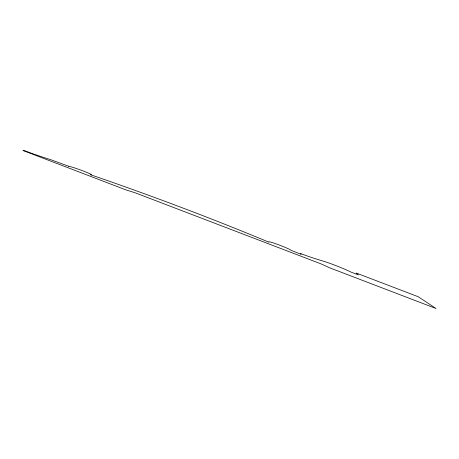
<?xml version="1.0" encoding="UTF-8"?>
<svg xmlns="http://www.w3.org/2000/svg" width="459" height="459" viewBox="0 0 459 459"><rect width="100%" height="100%" fill="white"/><g stroke="black" fill="none" stroke-linecap="round" stroke-linejoin="round"><path stroke-width="0.69" d="M68.626 166.244L50.111 159.468A27.104 1.612 19.7 0 1 25.113 150.885L22.95 150.489L125.743 189.814L135.187 192.803L320.979 263.868L329.66 267.815L436.05 308.511L418.235 296.738L356.144 273.007L358.393 274.912L351.083 272.118A18.492 1.176 21.5 0 0 324.088 261.389L316.285 259.002A30.489 1.888 21.2 0 1 300.662 253.569L301.127 254.303L291.086 250.339A11.991 0.792 21.1 0 0 279.256 245.026A11.991 0.792 21.1 0 0 268.762 241.864L268.79 242.128A322.614 33.295 20.1 0 0 90.526 174.724A12.462 0.786 19.9 0 0 83.848 171.224A12.462 0.786 19.9 0 0 68.626 166.244"/></g></svg>
